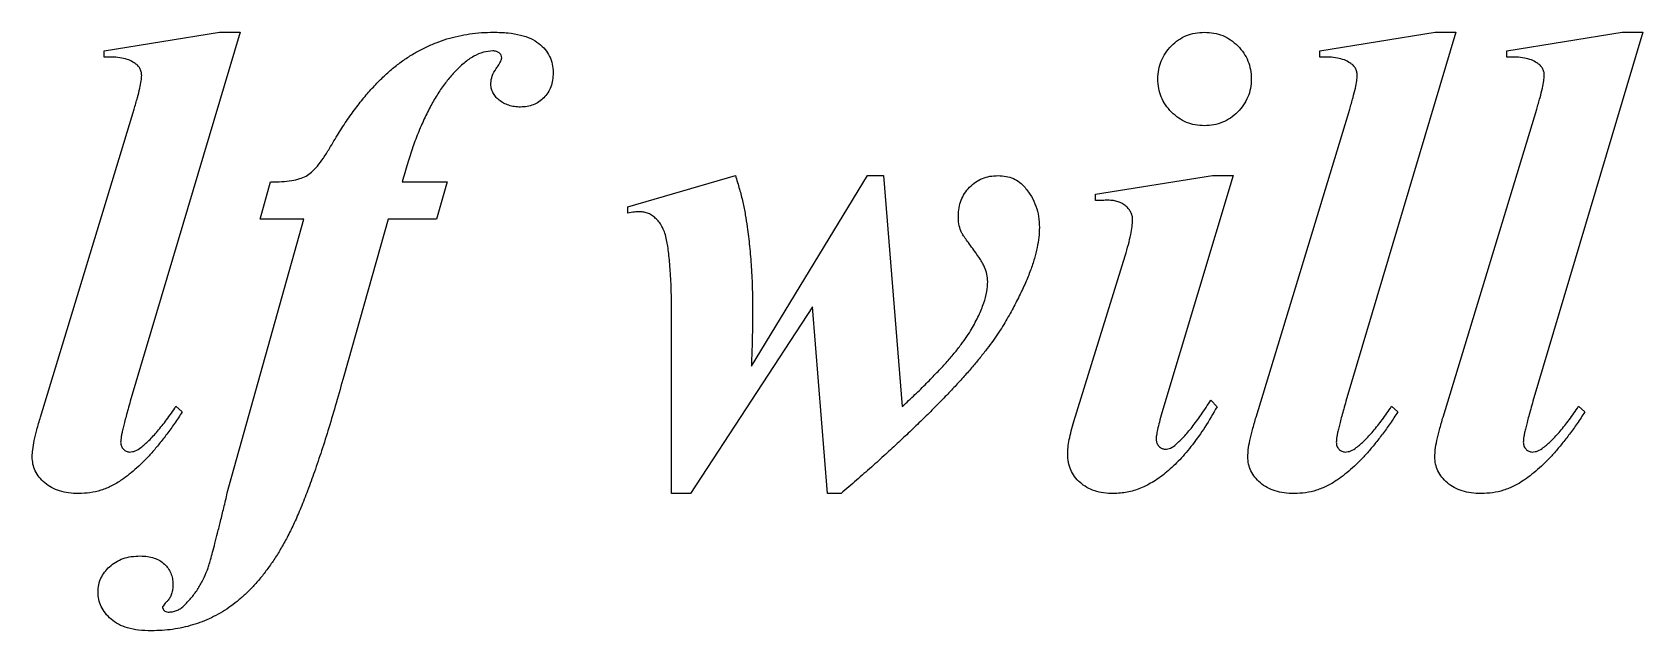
# Model space of a CAD drawing. Header units: inches. Extents: x -17.5 to -8.75, y -0.78 to 2.88.
# Drawn here: x -13.199 to -12.661, y 1.827 to 2.027 of the extents above; entities that cross this region are included whole.
import ezdxf

# ---------------------------------------------------------------- set-up
doc = ezdxf.new("R2010")
doc.units = ezdxf.units.IN
doc.header["$MEASUREMENT"] = 0

msp = doc.modelspace()

# ---------------------------------------------------------------- linework, layer by layer
at = {"color": 7, "linetype": 'Continuous', "lineweight": 25}
for p, q in [((-13.17481, 2.02083), (-13.13627, 2.02708)), ((-13.1294, 2.02708), (-13.16612, 1.90378)), ((-13.13627, 2.02708), (-13.1294, 2.02708)), ((-12.76856, 2.02083), (-12.73002, 2.02708)), ((-12.72315, 2.02708), (-12.75987, 1.90378)), ((-12.73002, 2.02708), (-12.72315, 2.02708)), ((-12.70606, 2.02083), (-12.66752, 2.02708)), ((-12.66065, 2.02708), (-12.69737, 1.90378)), ((-12.66752, 2.02708), (-12.66065, 2.02708)), ((-13.17481, 2.01875), (-13.17481, 2.02083)), ((-12.76856, 2.01875), (-12.76856, 2.02083)), ((-12.70606, 2.01875), (-12.70606, 2.02083)), ((-13.19613, 1.8985), (-13.16485, 2.00133)), ((-12.78988, 1.8985), (-12.7586, 2.00133)), ((-12.72738, 1.8985), (-12.6961, 2.00133)), ((-13.12273, 1.96458), (-13.11924, 1.97708)), ((-13.07523, 1.97708), (-13.06023, 1.97708)), ((-13.06023, 1.97708), (-13.06384, 1.96458)), ((-12.99981, 1.96875), (-12.96387, 1.97917)), ((-12.95857, 1.91546), (-12.9198, 1.97917)), ((-12.9198, 1.97917), (-12.91439, 1.97917)), ((-12.91439, 1.97917), (-12.90814, 1.90202)), ((-12.84356, 1.97292), (-12.80447, 1.97917)), ((-12.79757, 1.97917), (-12.82133, 1.89993)), ((-12.80447, 1.97917), (-12.79757, 1.97917)), ((-12.84356, 1.97083), (-12.84356, 1.97292)), ((-12.99981, 1.96667), (-12.99981, 1.96875)), ((-13.1337, 1.87314), (-13.10808, 1.96458)), ((-13.10808, 1.96458), (-13.12273, 1.96458)), ((-13.07995, 1.96458), (-13.09477, 1.91214)), ((-13.06384, 1.96458), (-13.07995, 1.96458)), ((-12.85076, 1.89701), (-12.83363, 1.95241)), ((-12.93809, 1.93535), (-12.97891, 1.87292)), ((-12.93308, 1.87292), (-12.93809, 1.93535)), ((-12.98523, 1.87292), (-12.98523, 1.93187)), ((-13.15085, 1.90208), (-13.14877, 1.9002)), ((-12.80499, 1.90417), (-12.8029, 1.90195)), ((-12.7446, 1.90208), (-12.74252, 1.9002)), ((-12.6821, 1.90208), (-12.68002, 1.9002)), ((-12.97891, 1.87292), (-12.98523, 1.87292)), ((-12.92859, 1.87292), (-12.93308, 1.87292)), ((-13.15541, 1.83473), (-13.15489, 1.83392))]:
    msp.add_line(p, q, dxfattribs=at)
for points, knots in [([(-13.09955, 1.98825), (-13.09855, 1.98993), (-13.09661, 1.99319), (-13.09359, 1.99787), (-13.09048, 2.00215), (-13.08735, 2.00607), (-13.08416, 2.00962), (-13.08096, 2.01281), (-13.07769, 2.01562), (-13.07439, 2.01808), (-13.07101, 2.02023), (-13.06752, 2.02203), (-13.06396, 2.02362), (-13.06031, 2.02489), (-13.05655, 2.02586), (-13.0527, 2.02658), (-13.04875, 2.02702), (-13.04608, 2.02706), (-13.04473, 2.02708)], [0, 0, 0, 0, 0.082735, 0.161183, 0.235602, 0.306921, 0.373681, 0.437744, 0.4984, 0.556255, 0.612266, 0.667806, 0.722579, 0.777119, 0.831776, 0.886978, 0.942944, 1, 1, 1, 1]), ([(-13.04473, 2.02708), (-13.0431, 2.02705), (-13.04007, 2.02699), (-13.03588, 2.02627), (-13.03235, 2.02516), (-13.02957, 2.02345), (-13.02744, 2.0214), (-13.02588, 2.01907), (-13.02497, 2.01641), (-13.02486, 2.01454), (-13.02481, 2.01357)], [0, 0, 0, 0, 0.180218, 0.334907, 0.469259, 0.586173, 0.693114, 0.79364, 0.893836, 1, 1, 1, 1]), ([(-12.82273, 2.01146), (-12.82267, 2.01251), (-12.82257, 2.01455), (-12.82168, 2.01748), (-12.82025, 2.02018), (-12.81826, 2.02255), (-12.81592, 2.02458), (-12.81323, 2.02604), (-12.81027, 2.02692), (-12.80822, 2.02703), (-12.80717, 2.02708)], [0, 0, 0, 0, 0.128069, 0.249947, 0.371754, 0.499132, 0.626344, 0.748778, 0.871931, 1, 1, 1, 1]), ([(-12.80717, 2.02708), (-12.8061, 2.02703), (-12.80401, 2.02692), (-12.80102, 2.02605), (-12.79831, 2.02457), (-12.79594, 2.02256), (-12.79395, 2.02018), (-12.79253, 2.01749), (-12.79164, 2.01455), (-12.79153, 2.01251), (-12.79148, 2.01146)], [0, 0, 0, 0, 0.130072, 0.253889, 0.375723, 0.50332, 0.630072, 0.75128, 0.87256, 1, 1, 1, 1]), ([(-13.16479, 2.01686), (-13.16539, 2.0172), (-13.1667, 2.01793), (-13.16905, 2.01854), (-13.1718, 2.01882), (-13.17376, 2.01877), (-13.17481, 2.01875)], [0, 0, 0, 0, 0.2009822, 0.432794, 0.6951629, 1, 1, 1, 1]), ([(-13.04496, 2.02083), (-13.04603, 2.02074), (-13.04826, 2.02053), (-13.05154, 2.01907), (-13.05481, 2.01676), (-13.05679, 2.01473), (-13.05785, 2.01364)], [0, 0, 0, 0, 0.210371, 0.440381, 0.699409, 1, 1, 1, 1]), ([(-13.04564, 2.01003), (-13.04554, 2.01083), (-13.04532, 2.01261), (-13.04411, 2.01457), (-13.04303, 2.01604), (-13.04251, 2.01707), (-13.04208, 2.01783), (-13.04202, 2.0183), (-13.042, 2.01849)], [0, 0, 0, 0, 0.259359, 0.568471, 0.724282, 0.847646, 0.939766, 1, 1, 1, 1]), ([(-13.042, 2.01849), (-13.04203, 2.01882), (-13.04209, 2.01949), (-13.04284, 2.02024), (-13.04381, 2.02076), (-13.04456, 2.02081), (-13.04496, 2.02083)], [0, 0, 0, 0, 0.229409, 0.465522, 0.718445, 1, 1, 1, 1]), ([(-12.75854, 2.01686), (-12.75914, 2.0172), (-12.76045, 2.01793), (-12.7628, 2.01854), (-12.76555, 2.01882), (-12.76751, 2.01877), (-12.76856, 2.01875)], [0, 0, 0, 0, 0.2009822, 0.432794, 0.6951629, 1, 1, 1, 1]), ([(-12.69604, 2.01686), (-12.69664, 2.0172), (-12.69795, 2.01793), (-12.7003, 2.01854), (-12.70305, 2.01882), (-12.70501, 2.01877), (-12.70606, 2.01875)], [0, 0, 0, 0, 0.2009822, 0.432794, 0.6951629, 1, 1, 1, 1]), ([(-13.16231, 2.01263), (-13.16234, 2.01306), (-13.16241, 2.01389), (-13.16288, 2.01508), (-13.1637, 2.01609), (-13.16441, 2.0166), (-13.16479, 2.01686)], [0, 0, 0, 0, 0.249731, 0.489154, 0.733166, 1, 1, 1, 1]), ([(-13.05785, 2.01364), (-13.05875, 2.01262), (-13.0606, 2.01053), (-13.06309, 2.00698), (-13.06547, 2.00304), (-13.06767, 1.99864), (-13.06979, 1.99386), (-13.07177, 1.98865), (-13.07359, 1.98302), (-13.07467, 1.97911), (-13.07523, 1.97708)], [0, 0, 0, 0, 0.099452, 0.205113, 0.317687, 0.437391, 0.565429, 0.701836, 0.845932, 1, 1, 1, 1]), ([(-13.02481, 2.01357), (-13.02485, 2.01274), (-13.02491, 2.01112), (-13.0255, 2.00884), (-13.0265, 2.00683), (-13.02788, 2.00513), (-13.02953, 2.00375), (-13.03144, 2.00281), (-13.03351, 2.00218), (-13.03496, 2.00212), (-13.03572, 2.00208)], [0, 0, 0, 0, 0.141373, 0.271902, 0.394693, 0.517047, 0.637983, 0.755046, 0.873221, 1, 1, 1, 1]), ([(-12.75606, 2.01263), (-12.75609, 2.01306), (-12.75616, 2.01389), (-12.75663, 2.01508), (-12.75745, 2.01609), (-12.75816, 2.0166), (-12.75854, 2.01686)], [0, 0, 0, 0, 0.249731, 0.489154, 0.733166, 1, 1, 1, 1]), ([(-12.69356, 2.01263), (-12.69359, 2.01306), (-12.69366, 2.01389), (-12.69413, 2.01508), (-12.69495, 2.01609), (-12.69566, 2.0166), (-12.69604, 2.01686)], [0, 0, 0, 0, 0.249731, 0.489154, 0.733166, 1, 1, 1, 1]), ([(-13.16485, 2.00133), (-13.16448, 2.00264), (-13.1638, 2.00498), (-13.16296, 2.00815), (-13.16246, 2.01062), (-13.16236, 2.01204), (-13.16231, 2.01263)], [0, 0, 0, 0, 0.349951, 0.631009, 0.847838, 1, 1, 1, 1]), ([(-13.03572, 2.00208), (-13.03641, 2.0021), (-13.03775, 2.00213), (-13.03965, 2.00262), (-13.04137, 2.00332), (-13.04286, 2.00434), (-13.0441, 2.00555), (-13.04496, 2.00694), (-13.04558, 2.00843), (-13.04562, 2.00949), (-13.04564, 2.01003)], [0, 0, 0, 0, 0.147617, 0.282733, 0.412711, 0.540406, 0.664117, 0.775878, 0.886615, 1, 1, 1, 1]), ([(-12.80717, 1.99583), (-12.80821, 1.99589), (-12.81023, 1.996), (-12.81315, 1.99688), (-12.81582, 1.99835), (-12.81821, 2.00033), (-12.82023, 2.00271), (-12.82167, 2.00542), (-12.82257, 2.00836), (-12.82267, 2.01041), (-12.82273, 2.01146)], [0, 0, 0, 0, 0.1268805, 0.2476137, 0.370178, 0.4976909, 0.6260537, 0.749788, 0.8717957, 1, 1, 1, 1]), ([(-12.79148, 2.01146), (-12.79153, 2.01041), (-12.79164, 2.00836), (-12.79253, 2.00542), (-12.79398, 2.00271), (-12.796, 2.00033), (-12.79839, 1.99834), (-12.8011, 1.99688), (-12.80407, 1.996), (-12.80612, 1.99589), (-12.80717, 1.99583)], [0, 0, 0, 0, 0.127561, 0.248956, 0.37207, 0.499788, 0.626661, 0.749774, 0.872439, 1, 1, 1, 1]), ([(-12.7586, 2.00133), (-12.75823, 2.00264), (-12.75755, 2.00498), (-12.75671, 2.00815), (-12.75621, 2.01062), (-12.75611, 2.01204), (-12.75606, 2.01263)], [0, 0, 0, 0, 0.349951, 0.631009, 0.847838, 1, 1, 1, 1]), ([(-12.6961, 2.00133), (-12.69573, 2.00264), (-12.69505, 2.00498), (-12.69421, 2.00815), (-12.69371, 2.01062), (-12.69361, 2.01204), (-12.69356, 2.01263)], [0, 0, 0, 0, 0.349951, 0.631009, 0.847838, 1, 1, 1, 1]), ([(-13.11924, 1.97708), (-13.11797, 1.97709), (-13.11561, 1.97711), (-13.11235, 1.97746), (-13.10964, 1.97805), (-13.10734, 1.97895), (-13.10534, 1.98041), (-13.10343, 1.98246), (-13.10145, 1.98511), (-13.10022, 1.98715), (-13.09955, 1.98825)], [0, 0, 0, 0, 0.156535, 0.291088, 0.403666, 0.497803, 0.592801, 0.706305, 0.841924, 1, 1, 1, 1]), ([(-12.96387, 1.97917), (-12.96342, 1.97767), (-12.96252, 1.97474), (-12.96141, 1.97039), (-12.96056, 1.96616), (-12.96014, 1.96338), (-12.95994, 1.96201)], [0, 0, 0, 0, 0.265917, 0.521276, 0.764347, 1, 1, 1, 1]), ([(-12.88939, 1.96576), (-12.88936, 1.96666), (-12.88928, 1.96843), (-12.88852, 1.97096), (-12.88735, 1.97328), (-12.88567, 1.97531), (-12.88369, 1.97705), (-12.88136, 1.97827), (-12.87882, 1.97906), (-12.87703, 1.97913), (-12.87611, 1.97917)], [0, 0, 0, 0, 0.1288, 0.251145, 0.372863, 0.4982, 0.624327, 0.745395, 0.869659, 1, 1, 1, 1]), ([(-12.87611, 1.97917), (-12.87521, 1.97912), (-12.87346, 1.97903), (-12.87099, 1.97825), (-12.86878, 1.977), (-12.86764, 1.97578), (-12.86706, 1.97516)], [0, 0, 0, 0, 0.265587, 0.512405, 0.752218, 1, 1, 1, 1]), ([(-12.86706, 1.97516), (-12.86633, 1.97419), (-12.86489, 1.97226), (-12.86338, 1.96898), (-12.86247, 1.96547), (-12.86237, 1.96305), (-12.86231, 1.96182)], [0, 0, 0, 0, 0.252425, 0.498304, 0.744677, 1, 1, 1, 1]), ([(-12.83939, 1.97093), (-12.84002, 1.97092), (-12.84141, 1.9709), (-12.8428, 1.97086), (-12.84356, 1.97083)], [0, 0, 0, 0, 0.453061, 1, 1, 1, 1]), ([(-12.83116, 1.96445), (-12.83118, 1.96487), (-12.83123, 1.9657), (-12.83168, 1.96689), (-12.83239, 1.968), (-12.83337, 1.96899), (-12.83456, 1.96988), (-12.836, 1.9705), (-12.83763, 1.97086), (-12.83879, 1.97091), (-12.83939, 1.97093)], [0, 0, 0, 0, 0.106757, 0.213696, 0.322982, 0.443511, 0.571484, 0.70283, 0.84314, 1, 1, 1, 1]), ([(-12.99581, 1.96709), (-12.99641, 1.96707), (-12.99775, 1.96702), (-12.99908, 1.96679), (-12.99981, 1.96667)], [0, 0, 0, 0, 0.444878, 1, 1, 1, 1]), ([(-12.98689, 1.95771), (-12.98706, 1.95845), (-12.98739, 1.95985), (-12.9882, 1.96175), (-12.98911, 1.96342), (-12.99032, 1.96471), (-12.99158, 1.96577), (-12.99293, 1.96655), (-12.99436, 1.96698), (-12.99533, 1.96705), (-12.99581, 1.96709)], [0, 0, 0, 0, 0.16118, 0.307011, 0.4413, 0.566326, 0.683531, 0.792751, 0.897118, 1, 1, 1, 1]), ([(-12.88861, 1.96071), (-12.88884, 1.96147), (-12.88933, 1.96312), (-12.88937, 1.96484), (-12.88939, 1.96576)], [0, 0, 0, 0, 0.465173, 1, 1, 1, 1]), ([(-12.95994, 1.96201), (-12.95966, 1.95987), (-12.95908, 1.95542), (-12.95856, 1.94847), (-12.95818, 1.94101), (-12.95816, 1.93586), (-12.95814, 1.9332)], [0, 0, 0, 0, 0.224755, 0.465542, 0.723895, 1, 1, 1, 1]), ([(-12.86231, 1.96182), (-12.86235, 1.96074), (-12.86244, 1.9585), (-12.86304, 1.95504), (-12.86395, 1.95134), (-12.86527, 1.9474), (-12.86698, 1.94324), (-12.86905, 1.93883), (-12.87145, 1.93418), (-12.87376, 1.93016), (-12.87584, 1.92677), (-12.8777, 1.92408), (-12.8798, 1.92127), (-12.88215, 1.91833), (-12.88467, 1.91522), (-12.8875, 1.91203), (-12.89054, 1.9087), (-12.89382, 1.90522), (-12.89735, 1.90164), (-12.90111, 1.8979), (-12.9051, 1.89404), (-12.90934, 1.89007), (-12.91381, 1.88596), (-12.91851, 1.88171), (-12.92347, 1.87735), (-12.92686, 1.87441), (-12.92859, 1.87292)], [0, 0, 0, 0, 0.028431, 0.059206, 0.092578, 0.12911, 0.168715, 0.211421, 0.257577, 0.307142, 0.33379, 0.362653, 0.393384, 0.426647, 0.461883, 0.499259, 0.539233, 0.581007, 0.625603, 0.672021, 0.721081, 0.772187, 0.825544, 0.881561, 0.939648, 1, 1, 1, 1]), ([(-12.87956, 1.94378), (-12.87961, 1.94459), (-12.87972, 1.94625), (-12.88046, 1.9483), (-12.88136, 1.95004), (-12.88231, 1.9516), (-12.88352, 1.9534), (-12.88495, 1.95528), (-12.88631, 1.95711), (-12.88737, 1.95868), (-12.88816, 1.9598), (-12.88849, 1.96046), (-12.88861, 1.96071)], [0, 0, 0, 0, 0.124332, 0.254807, 0.331755, 0.425433, 0.53616, 0.665119, 0.789406, 0.886707, 0.956665, 1, 1, 1, 1]), ([(-12.83363, 1.95241), (-12.83326, 1.95365), (-12.83257, 1.95598), (-12.83179, 1.95924), (-12.83129, 1.96201), (-12.8312, 1.96369), (-12.83116, 1.96445)], [0, 0, 0, 0, 0.31585, 0.589913, 0.81473, 1, 1, 1, 1]), ([(-12.98523, 1.93187), (-12.98524, 1.93331), (-12.98525, 1.93609), (-12.98531, 1.94009), (-12.98544, 1.9438), (-12.98564, 1.94718), (-12.98585, 1.95027), (-12.98615, 1.95302), (-12.98646, 1.95548), (-12.98675, 1.957), (-12.98689, 1.95771)], [0, 0, 0, 0, 0.166934, 0.321333, 0.463249, 0.595251, 0.713558, 0.820838, 0.915805, 1, 1, 1, 1]), ([(-12.90814, 1.90202), (-12.90672, 1.90333), (-12.90396, 1.90586), (-12.90012, 1.90966), (-12.89665, 1.91323), (-12.89353, 1.91655), (-12.89082, 1.91967), (-12.88852, 1.92261), (-12.88654, 1.92528), (-12.88456, 1.92852), (-12.88261, 1.93223), (-12.88089, 1.93641), (-12.87978, 1.94021), (-12.87963, 1.94265), (-12.87956, 1.94378)], [0, 0, 0, 0, 0.112498, 0.2164856, 0.3129242, 0.4005214, 0.480274, 0.5523149, 0.6166773, 0.672834, 0.7720582, 0.8588832, 0.9343407, 1, 1, 1, 1]), ([(-12.95814, 1.9332), (-12.95815, 1.93211), (-12.95818, 1.92965), (-12.95824, 1.9256), (-12.95837, 1.92078), (-12.9585, 1.91732), (-12.95857, 1.91546)], [0, 0, 0, 0, 0.1852689, 0.4145802, 0.6861492, 1, 1, 1, 1]), ([(-13.09477, 1.91214), (-13.0956, 1.90916), (-13.09722, 1.90339), (-13.0997, 1.89509), (-13.10209, 1.88743), (-13.10447, 1.88043), (-13.10677, 1.87408), (-13.10901, 1.86839), (-13.11119, 1.86334), (-13.11335, 1.8589), (-13.11554, 1.85492), (-13.11778, 1.85126), (-13.12013, 1.84788), (-13.12254, 1.84474), (-13.12505, 1.84186), (-13.12765, 1.83925), (-13.13036, 1.83691), (-13.13313, 1.83481), (-13.13601, 1.83296), (-13.13901, 1.83142), (-13.14208, 1.83005), (-13.14529, 1.82901), (-13.14857, 1.82809), (-13.15199, 1.82753), (-13.15549, 1.82716), (-13.15786, 1.82711), (-13.15906, 1.82708)], [0, 0, 0, 0, 0.080645, 0.155714, 0.225223, 0.289281, 0.347829, 0.4009, 0.448281, 0.490676, 0.529314, 0.566427, 0.602114, 0.63631, 0.6693, 0.701218, 0.732218, 0.762236, 0.791664, 0.820939, 0.849872, 0.879046, 0.908541, 0.938318, 0.968946, 1, 1, 1, 1]), ([(-13.16612, 1.90378), (-13.16637, 1.90291), (-13.16685, 1.90125), (-13.16749, 1.89889), (-13.16806, 1.89679), (-13.16851, 1.89496), (-13.16887, 1.89337), (-13.16915, 1.89205), (-13.16928, 1.89097), (-13.16932, 1.89034), (-13.16934, 1.89007)], [0, 0, 0, 0, 0.1921603, 0.3668905, 0.5197573, 0.6552523, 0.7689323, 0.8653655, 0.9421033, 1, 1, 1, 1]), ([(-13.14877, 1.9002), (-13.14962, 1.89891), (-13.15127, 1.89641), (-13.15381, 1.89285), (-13.15635, 1.8896), (-13.15886, 1.88662), (-13.16136, 1.88391), (-13.16387, 1.8815), (-13.16637, 1.87937), (-13.16809, 1.87812), (-13.16892, 1.87751)], [0, 0, 0, 0, 0.151415, 0.294332, 0.42956, 0.556666, 0.677386, 0.791258, 0.898704, 1, 1, 1, 1]), ([(-13.16264, 1.88828), (-13.1617, 1.88905), (-13.15968, 1.89072), (-13.15689, 1.89392), (-13.15381, 1.89769), (-13.15188, 1.90056), (-13.15085, 1.90208)], [0, 0, 0, 0, 0.198837, 0.431518, 0.697158, 1, 1, 1, 1]), ([(-12.8029, 1.90195), (-12.80424, 1.89966), (-12.80678, 1.89529), (-12.81097, 1.88938), (-12.81517, 1.88432), (-12.8195, 1.8802), (-12.82386, 1.87693), (-12.82835, 1.87466), (-12.83291, 1.87318), (-12.83601, 1.87301), (-12.83754, 1.87292)], [0, 0, 0, 0, 0.168014, 0.320636, 0.459384, 0.584541, 0.698833, 0.803825, 0.903135, 1, 1, 1, 1]), ([(-12.81664, 1.88939), (-12.81578, 1.89019), (-12.81385, 1.89196), (-12.81111, 1.8953), (-12.80807, 1.89942), (-12.80607, 1.90251), (-12.80499, 1.90417)], [0, 0, 0, 0, 0.1865777, 0.4153055, 0.6853307, 1, 1, 1, 1]), ([(-12.75987, 1.90378), (-12.76012, 1.90291), (-12.7606, 1.90125), (-12.76124, 1.89889), (-12.76181, 1.89679), (-12.76226, 1.89496), (-12.76262, 1.89337), (-12.7629, 1.89205), (-12.76303, 1.89097), (-12.76307, 1.89034), (-12.76309, 1.89007)], [0, 0, 0, 0, 0.1921603, 0.3668905, 0.5197573, 0.6552523, 0.7689323, 0.8653655, 0.9421033, 1, 1, 1, 1]), ([(-12.74252, 1.9002), (-12.74337, 1.89891), (-12.74502, 1.89641), (-12.74756, 1.89285), (-12.7501, 1.8896), (-12.75261, 1.88662), (-12.75511, 1.88391), (-12.75762, 1.8815), (-12.76012, 1.87937), (-12.76184, 1.87812), (-12.76267, 1.87751)], [0, 0, 0, 0, 0.151415, 0.294332, 0.42956, 0.556666, 0.677386, 0.791258, 0.898704, 1, 1, 1, 1]), ([(-12.75639, 1.88828), (-12.75545, 1.88905), (-12.75343, 1.89072), (-12.75064, 1.89392), (-12.74756, 1.89769), (-12.74563, 1.90056), (-12.7446, 1.90208)], [0, 0, 0, 0, 0.198837, 0.431518, 0.697158, 1, 1, 1, 1]), ([(-12.69737, 1.90378), (-12.69762, 1.90291), (-12.6981, 1.90125), (-12.69874, 1.89889), (-12.69931, 1.89679), (-12.69976, 1.89496), (-12.70012, 1.89337), (-12.7004, 1.89205), (-12.70053, 1.89097), (-12.70057, 1.89034), (-12.70059, 1.89007)], [0, 0, 0, 0, 0.1921603, 0.3668905, 0.5197573, 0.6552523, 0.7689323, 0.8653655, 0.9421033, 1, 1, 1, 1]), ([(-12.68002, 1.9002), (-12.68087, 1.89891), (-12.68252, 1.89641), (-12.68506, 1.89285), (-12.6876, 1.8896), (-12.69011, 1.88662), (-12.69261, 1.88391), (-12.69512, 1.8815), (-12.69762, 1.87937), (-12.69934, 1.87812), (-12.70017, 1.87751)], [0, 0, 0, 0, 0.151415, 0.294332, 0.42956, 0.556666, 0.677386, 0.791258, 0.898704, 1, 1, 1, 1]), ([(-12.69389, 1.88828), (-12.69295, 1.88905), (-12.69093, 1.89072), (-12.68814, 1.89392), (-12.68506, 1.89769), (-12.68313, 1.90056), (-12.6821, 1.90208)], [0, 0, 0, 0, 0.198837, 0.431518, 0.697158, 1, 1, 1, 1]), ([(-13.1989, 1.88522), (-13.19886, 1.88602), (-13.19877, 1.88783), (-13.1982, 1.89084), (-13.1973, 1.89447), (-13.19654, 1.89708), (-13.19613, 1.8985)], [0, 0, 0, 0, 0.175093, 0.400904, 0.674263, 1, 1, 1, 1]), ([(-12.85284, 1.8861), (-12.85281, 1.88686), (-12.85275, 1.8885), (-12.85233, 1.89109), (-12.85167, 1.89397), (-12.85107, 1.89596), (-12.85076, 1.89701)], [0, 0, 0, 0, 0.204884, 0.441272, 0.704979, 1, 1, 1, 1]), ([(-12.82133, 1.89993), (-12.82163, 1.89891), (-12.82218, 1.89704), (-12.82279, 1.89452), (-12.82319, 1.89258), (-12.82328, 1.89147), (-12.82331, 1.89102)], [0, 0, 0, 0, 0.351155, 0.636598, 0.849991, 1, 1, 1, 1]), ([(-12.79265, 1.88522), (-12.79261, 1.88602), (-12.79252, 1.88783), (-12.79195, 1.89084), (-12.79105, 1.89447), (-12.79029, 1.89708), (-12.78988, 1.8985)], [0, 0, 0, 0, 0.175093, 0.400904, 0.674263, 1, 1, 1, 1]), ([(-12.73015, 1.88522), (-12.73011, 1.88602), (-12.73002, 1.88783), (-12.72945, 1.89084), (-12.72855, 1.89447), (-12.72779, 1.89708), (-12.72738, 1.8985)], [0, 0, 0, 0, 0.175093, 0.400904, 0.674263, 1, 1, 1, 1]), ([(-13.16934, 1.89007), (-13.1693, 1.88964), (-13.16923, 1.88878), (-13.16848, 1.88773), (-13.16753, 1.88696), (-13.16675, 1.88686), (-13.16638, 1.88682)], [0, 0, 0, 0, 0.266223, 0.523389, 0.773345, 1, 1, 1, 1]), ([(-12.82331, 1.89102), (-12.82326, 1.89061), (-12.82314, 1.88978), (-12.82238, 1.88874), (-12.82143, 1.88791), (-12.82065, 1.88779), (-12.82029, 1.88773)], [0, 0, 0, 0, 0.2479561, 0.5146233, 0.7782214, 1, 1, 1, 1]), ([(-12.82029, 1.88773), (-12.81966, 1.88782), (-12.81829, 1.88802), (-12.81722, 1.88891), (-12.81664, 1.88939)], [0, 0, 0, 0, 0.459307, 1, 1, 1, 1]), ([(-12.76309, 1.89007), (-12.76305, 1.88964), (-12.76298, 1.88878), (-12.76223, 1.88773), (-12.76128, 1.88696), (-12.7605, 1.88686), (-12.76013, 1.88682)], [0, 0, 0, 0, 0.266223, 0.523389, 0.773345, 1, 1, 1, 1]), ([(-12.70059, 1.89007), (-12.70055, 1.88964), (-12.70048, 1.88878), (-12.69973, 1.88773), (-12.69878, 1.88696), (-12.698, 1.88686), (-12.69763, 1.88682)], [0, 0, 0, 0, 0.266223, 0.523389, 0.773345, 1, 1, 1, 1]), ([(-13.18337, 1.87292), (-13.18451, 1.87295), (-13.18666, 1.87302), (-13.18972, 1.87374), (-13.19245, 1.87481), (-13.19472, 1.87644), (-13.19656, 1.87833), (-13.19794, 1.88043), (-13.19875, 1.88278), (-13.19885, 1.8844), (-13.1989, 1.88522)], [0, 0, 0, 0, 0.153542, 0.292547, 0.423307, 0.549171, 0.667931, 0.779891, 0.888896, 1, 1, 1, 1]), ([(-13.16638, 1.88682), (-13.16572, 1.88688), (-13.16434, 1.88702), (-13.16322, 1.88785), (-13.16264, 1.88828)], [0, 0, 0, 0, 0.478106, 1, 1, 1, 1]), ([(-12.83754, 1.87292), (-12.83865, 1.87295), (-12.84078, 1.87302), (-12.84379, 1.87378), (-12.84649, 1.87488), (-12.84874, 1.87655), (-12.85059, 1.87852), (-12.85188, 1.88084), (-12.8527, 1.88339), (-12.85279, 1.88518), (-12.85284, 1.8861)], [0, 0, 0, 0, 0.1468097, 0.2812441, 0.4079484, 0.5303065, 0.6492119, 0.7630226, 0.8788358, 1, 1, 1, 1]), ([(-12.77712, 1.87292), (-12.77826, 1.87295), (-12.78041, 1.87302), (-12.78347, 1.87374), (-12.7862, 1.87481), (-12.78847, 1.87644), (-12.79031, 1.87833), (-12.79169, 1.88043), (-12.7925, 1.88278), (-12.7926, 1.8844), (-12.79265, 1.88522)], [0, 0, 0, 0, 0.153542, 0.292547, 0.423307, 0.549171, 0.667931, 0.779891, 0.888896, 1, 1, 1, 1]), ([(-12.76013, 1.88682), (-12.75947, 1.88688), (-12.75809, 1.88702), (-12.75697, 1.88785), (-12.75639, 1.88828)], [0, 0, 0, 0, 0.478106, 1, 1, 1, 1]), ([(-12.71462, 1.87292), (-12.71576, 1.87295), (-12.71791, 1.87302), (-12.72097, 1.87374), (-12.7237, 1.87481), (-12.72597, 1.87644), (-12.72781, 1.87833), (-12.72919, 1.88043), (-12.73, 1.88278), (-12.7301, 1.8844), (-12.73015, 1.88522)], [0, 0, 0, 0, 0.153542, 0.292547, 0.423307, 0.549171, 0.667931, 0.779891, 0.888896, 1, 1, 1, 1]), ([(-12.69763, 1.88682), (-12.69697, 1.88688), (-12.69559, 1.88702), (-12.69447, 1.88785), (-12.69389, 1.88828)], [0, 0, 0, 0, 0.478106, 1, 1, 1, 1]), ([(-13.16892, 1.87751), (-13.17005, 1.8768), (-13.17226, 1.87541), (-13.17587, 1.87397), (-13.17959, 1.87309), (-13.18211, 1.87298), (-13.18337, 1.87292)], [0, 0, 0, 0, 0.259814, 0.508511, 0.753836, 1, 1, 1, 1]), ([(-13.14037, 1.84743), (-13.14021, 1.84792), (-13.13982, 1.84905), (-13.13924, 1.85101), (-13.13857, 1.85348), (-13.13779, 1.85644), (-13.1369, 1.8599), (-13.13594, 1.86387), (-13.13481, 1.86833), (-13.13408, 1.87148), (-13.1337, 1.87314)], [0, 0, 0, 0, 0.058102, 0.134833, 0.231414, 0.346692, 0.480678, 0.634569, 0.807471, 1, 1, 1, 1]), ([(-12.76267, 1.87751), (-12.7638, 1.8768), (-12.76601, 1.87541), (-12.76962, 1.87397), (-12.77334, 1.87309), (-12.77586, 1.87298), (-12.77712, 1.87292)], [0, 0, 0, 0, 0.259814, 0.508511, 0.753836, 1, 1, 1, 1]), ([(-12.70017, 1.87751), (-12.7013, 1.8768), (-12.70351, 1.87541), (-12.70712, 1.87397), (-12.71084, 1.87309), (-12.71336, 1.87298), (-12.71462, 1.87292)], [0, 0, 0, 0, 0.259814, 0.508511, 0.753836, 1, 1, 1, 1]), ([(-13.17689, 1.84007), (-13.17686, 1.84086), (-13.17678, 1.84243), (-13.17598, 1.84467), (-13.17475, 1.84674), (-13.17305, 1.84858), (-13.17097, 1.85015), (-13.16852, 1.85131), (-13.16575, 1.85196), (-13.16381, 1.85204), (-13.1628, 1.85208)], [0, 0, 0, 0, 0.114104, 0.227332, 0.341218, 0.462919, 0.589106, 0.718226, 0.852892, 1, 1, 1, 1]), ([(-13.1628, 1.85208), (-13.16197, 1.85206), (-13.1604, 1.85201), (-13.15819, 1.85148), (-13.15628, 1.85063), (-13.15469, 1.84945), (-13.15345, 1.84801), (-13.15256, 1.84637), (-13.15196, 1.84457), (-13.15192, 1.8433), (-13.15189, 1.84264)], [0, 0, 0, 0, 0.152755, 0.290909, 0.41656, 0.536896, 0.653498, 0.765704, 0.879247, 1, 1, 1, 1]), ([(-13.14835, 1.83535), (-13.14749, 1.83621), (-13.14579, 1.83791), (-13.14362, 1.84083), (-13.14178, 1.844), (-13.14084, 1.84628), (-13.14037, 1.84743)], [0, 0, 0, 0, 0.24924, 0.494558, 0.744347, 1, 1, 1, 1]), ([(-13.15189, 1.84264), (-13.15191, 1.84207), (-13.15193, 1.84098), (-13.15226, 1.83945), (-13.15281, 1.83815), (-13.15358, 1.83713), (-13.15441, 1.83639), (-13.15489, 1.83566), (-13.15532, 1.83519), (-13.15539, 1.83486), (-13.15541, 1.83473)], [0, 0, 0, 0, 0.193333, 0.364775, 0.519719, 0.665397, 0.791611, 0.887761, 0.958475, 1, 1, 1, 1]), ([(-13.15906, 1.82708), (-13.16049, 1.82711), (-13.16318, 1.82717), (-13.16691, 1.82793), (-13.17006, 1.8291), (-13.17258, 1.83083), (-13.17449, 1.83288), (-13.17588, 1.83511), (-13.17676, 1.83753), (-13.17685, 1.83922), (-13.17689, 1.84007)], [0, 0, 0, 0, 0.173915, 0.325635, 0.458546, 0.579703, 0.691405, 0.796561, 0.896838, 1, 1, 1, 1]), ([(-13.15489, 1.83392), (-13.15468, 1.83376), (-13.15427, 1.83343), (-13.15375, 1.83337), (-13.15349, 1.83333)], [0, 0, 0, 0, 0.503339, 1, 1, 1, 1]), ([(-13.15349, 1.83333), (-13.153, 1.83336), (-13.15204, 1.8334), (-13.15068, 1.83382), (-13.14941, 1.83442), (-13.1487, 1.83504), (-13.14835, 1.83535)], [0, 0, 0, 0, 0.25994, 0.505741, 0.750191, 1, 1, 1, 1])]:
    msp.add_open_spline(points, degree=3, knots=knots, dxfattribs=at)

doc.saveas('drawing.dxf')
